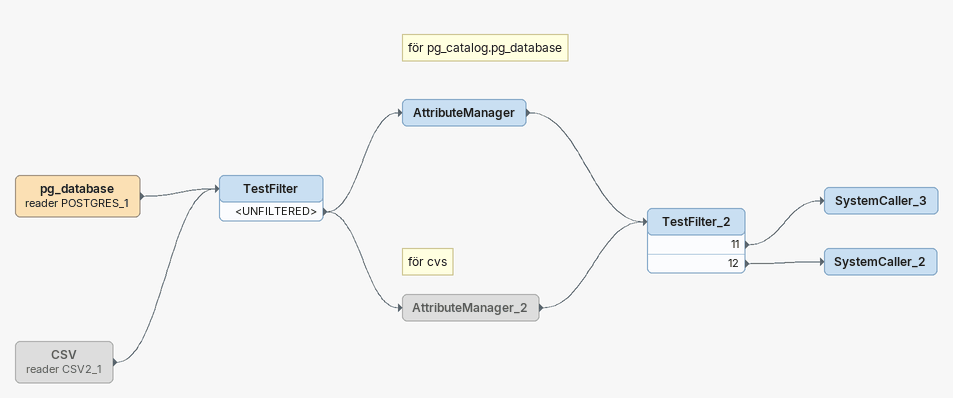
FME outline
pg_database (reader POSTGRES_1)
    -> TestFilter
CSV (reader CSV2_1) [off]
    -> TestFilter
TestFilter
    <UNFILTERED> -> AttributeManager
    <UNFILTERED> -> AttributeManager_2
Note: för pg_catalog.pg_database
AttributeManager
    -> TestFilter_2
Note: för cvs
AttributeManager_2 [off]
    -> TestFilter_2
TestFilter_2
    11 -> SystemCaller_3
    12 -> SystemCaller_2
SystemCaller_3
SystemCaller_2
